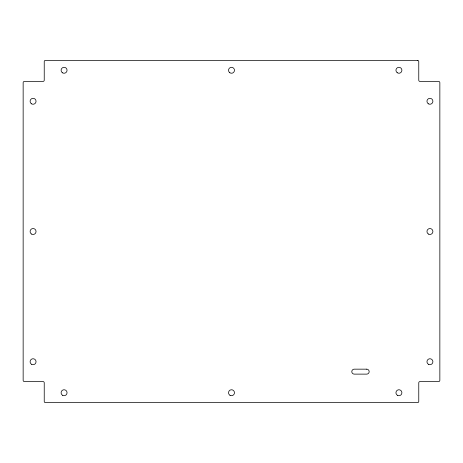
<?xml version="1.0" encoding="UTF-8"?>
<svg xmlns="http://www.w3.org/2000/svg" width="463" height="463" viewBox="0 0 463 463"><rect width="100%" height="100%" fill="white"/><g stroke="black" fill="none" stroke-linecap="round" stroke-linejoin="round"><path stroke-width="0.69" d="M417.528 60.358L45.472 60.358A1.239 1.239 0 0 0 44.234 61.596L44.234 80.197A1.239 1.239 0 0 1 42.995 81.436L24.389 81.436A1.239 1.239 0 0 0 23.15 82.68L23.15 380.32A1.239 1.239 0 0 0 24.389 381.564L42.995 381.564A1.239 1.239 0 0 1 44.234 382.803L44.234 401.404A1.239 1.239 0 0 0 45.472 402.642L417.528 402.642A1.239 1.239 0 0 0 418.766 401.404L418.766 382.803A1.239 1.239 0 0 1 420.005 381.564L438.611 381.564A1.239 1.239 0 0 0 439.85 380.32L439.85 82.68A1.239 1.239 0 0 0 438.611 81.436L420.005 81.436A1.239 1.239 0 0 1 418.766 80.197L418.766 61.596A1.239 1.239 0 0 0 417.528 60.358M366.65 369.161L354.305 369.161A2.483 2.483 0 0 0 351.799 371.639A2.483 2.483 0 0 0 354.305 374.121L366.65 374.121A2.483 2.483 0 0 0 369.161 371.639A2.483 2.483 0 0 0 366.65 369.161M428.443 364.294A2.975 2.975 0 0 0 432.905 361.719A2.975 2.975 0 0 0 428.443 359.143A2.975 2.975 0 0 0 428.443 364.294M428.443 234.075A2.975 2.975 0 0 0 432.905 231.5A2.975 2.975 0 0 0 428.443 228.925A2.975 2.975 0 0 0 428.443 234.075M428.443 103.857A2.975 2.975 0 0 0 432.905 101.281A2.975 2.975 0 0 0 428.443 98.706A2.975 2.975 0 0 0 428.443 103.857M397.254 72.743A2.975 2.975 0 0 0 401.896 70.492A2.975 2.975 0 0 0 397.624 67.598A2.975 2.975 0 0 0 397.254 72.743M229.833 72.743A2.975 2.975 0 0 0 234.469 70.492A2.975 2.975 0 0 0 230.198 67.598A2.975 2.975 0 0 0 229.833 72.743M62.586 72.853A2.975 2.975 0 0 0 67.054 70.278A2.975 2.975 0 0 0 62.586 67.696A2.975 2.975 0 0 0 62.586 72.853M397.433 395.304A2.975 2.975 0 0 0 401.901 392.722A2.975 2.975 0 0 0 397.433 390.147A2.975 2.975 0 0 0 397.433 395.304M230.013 395.304A2.975 2.975 0 0 0 234.475 392.722A2.975 2.975 0 0 0 230.013 390.147A2.975 2.975 0 0 0 230.013 395.304M62.586 395.304A2.975 2.975 0 0 0 67.054 392.722A2.975 2.975 0 0 0 62.586 390.147A2.975 2.975 0 0 0 62.586 395.304M31.582 364.294A2.975 2.975 0 0 0 36.05 361.719A2.975 2.975 0 0 0 31.582 359.143A2.975 2.975 0 0 0 31.582 364.294M31.582 234.075A2.975 2.975 0 0 0 36.05 231.5A2.975 2.975 0 0 0 31.582 228.925A2.975 2.975 0 0 0 31.582 234.075M31.582 103.857A2.975 2.975 0 0 0 36.05 101.281A2.975 2.975 0 0 0 31.582 98.706A2.975 2.975 0 0 0 31.582 103.857"/></g></svg>
